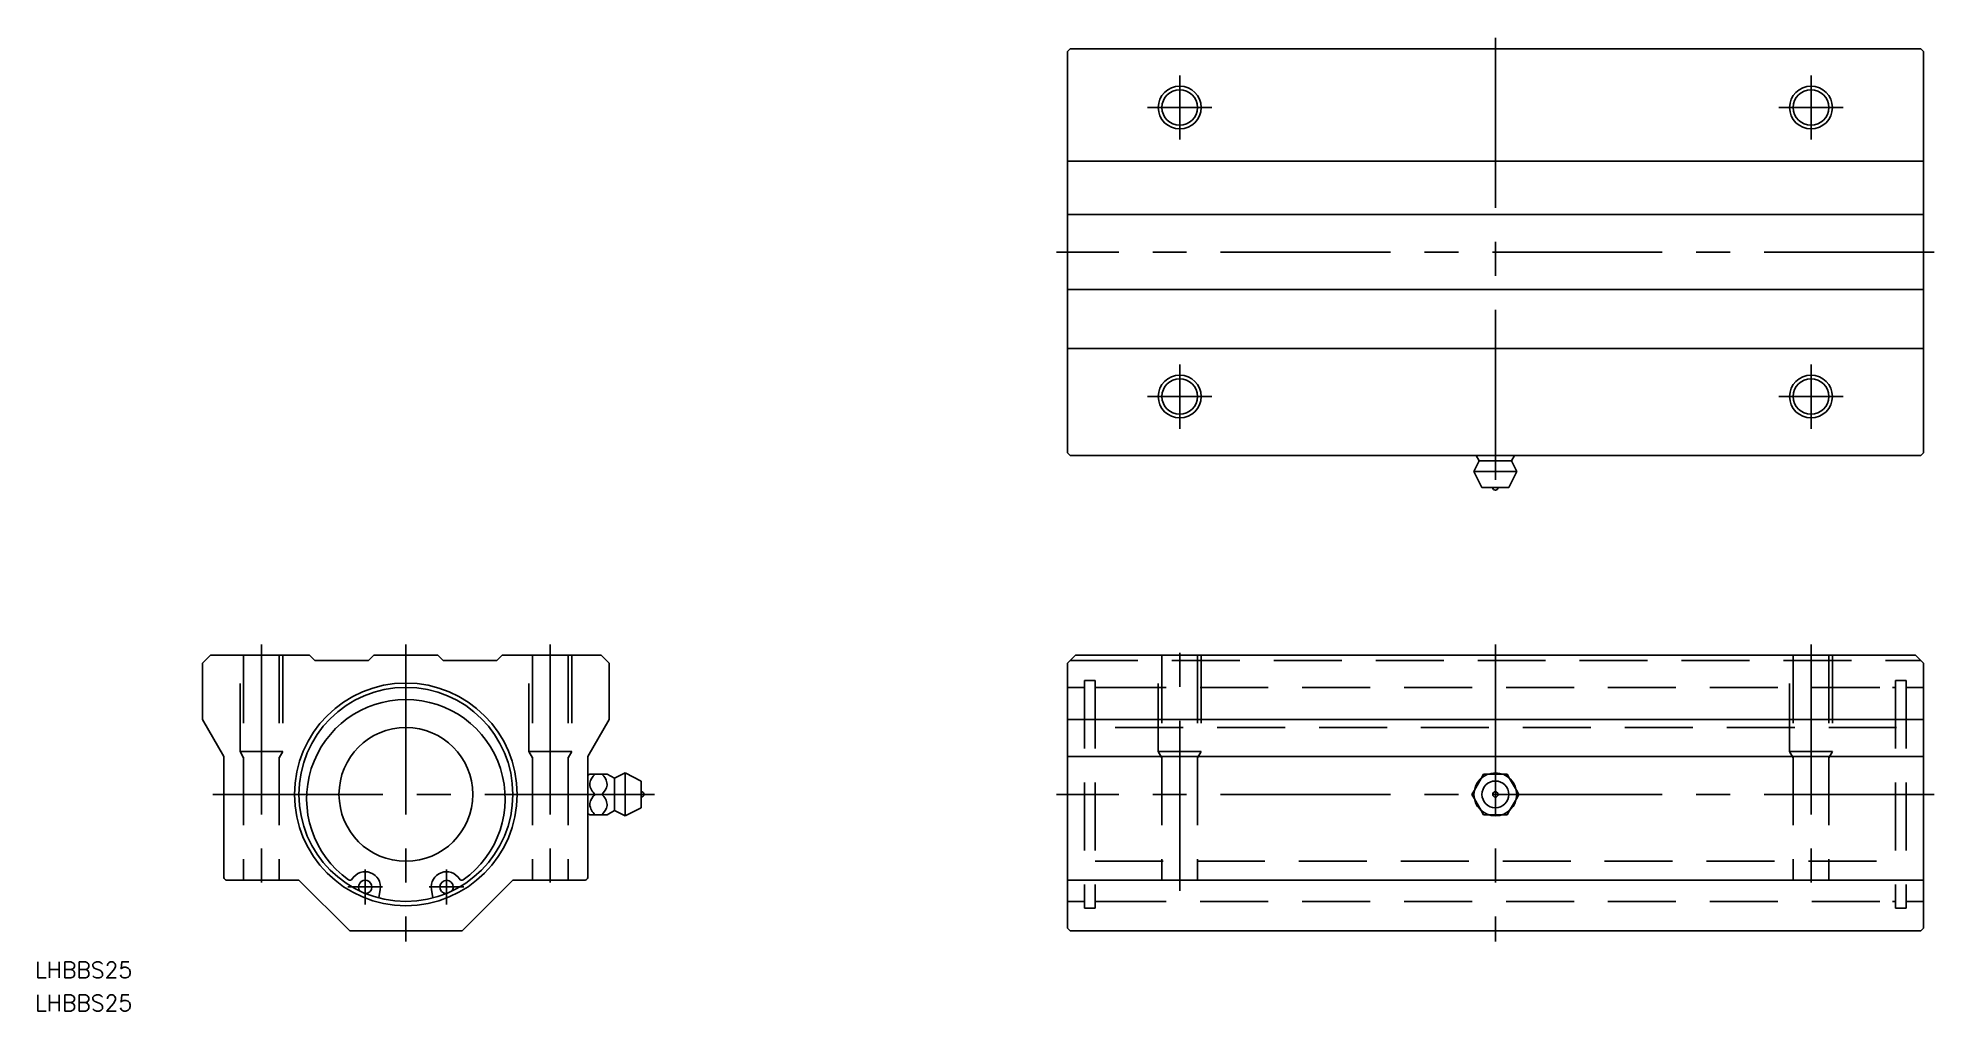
# Model space of a CAD drawing. Extents: x -69 to 286, y -40 to 141.
import ezdxf

# ---------------------------------------------------------------- set-up
doc = ezdxf.new("R2010")
doc.units = 0
doc.linetypes.add('CENTER', pattern=[50.8, 31.75, -6.35, 6.35, -6.35])
doc.linetypes.add('DASHED', pattern=[19.05, 12.7, -6.35])
doc.layers.get('0').update_dxf_attribs({"linetype": 'CONTINUOUS'})
doc.layers.add('CENTER', color=1, linetype='CENTER')
doc.styles.get("Standard").update_dxf_attribs({"font": 'txt.shx', "height": 3, "bigfont": 'bigfont.shx'})

msp = doc.modelspace()

# ---------------------------------------------------------------- linework, layer by layer
at = {"color": 7, "linetype": 'CONTINUOUS'}
for p, q in [((123.89, 139.08), (123.64, 138.83)), ((123.64, 63.83), (123.64, 138.83)), ((124.14, 139.33), (123.89, 139.08)), ((124.14, 139.33), (283.14, 139.33)), ((283.39, 139.08), (283.14, 139.33)), ((283.64, 138.83), (283.39, 139.08)), ((283.64, 138.83), (283.64, 63.83)), ((123.64, 118.33), (283.64, 118.33)), ((123.64, 108.33), (283.64, 108.33)), ((123.64, 94.33), (283.64, 94.33)), ((123.64, 83.33), (283.64, 83.33)), ((123.64, 63.83), (123.89, 63.58)), ((283.39, 63.58), (283.64, 63.83)), ((123.89, 63.58), (124.14, 63.33)), ((124.14, 63.33), (283.14, 63.33)), ((200.64, 62.34), (199.64, 60.34)), ((199.64, 60.34), (201.14, 57.34)), ((199.64, 60.34), (207.64, 60.34)), ((200.06, 63.33), (200.64, 62.34)), ((200.64, 62.34), (206.64, 62.34)), ((206.14, 57.34), (207.64, 60.34)), ((206.64, 62.34), (207.22, 63.33)), ((207.64, 60.34), (206.64, 62.34)), ((283.14, 63.33), (283.39, 63.58)), ((201.14, 57.34), (206.14, 57.34)), ((-36.5, 26), (-37.75, 24.75)), ((-18, 26), (-36.5, 26)), ((-17, 25), (-18, 26)), ((-7, 25), (-17, 25)), ((-6, 26), (-7, 25)), ((6, 26), (-6, 26)), ((7, 25), (6, 26)), ((17, 25), (7, 25)), ((18, 26), (17, 25)), ((36.5, 26), (18, 26)), ((37.75, 24.75), (36.5, 26)), ((125.14, 26), (123.89, 24.75)), ((125.14, 26), (282.14, 26)), ((283.39, 24.75), (282.14, 26)), ((-37.75, 24.75), (-38, 24.5)), ((-38, 24.5), (-38, 14)), ((38, 24.5), (37.75, 24.75)), ((38, 14), (38, 24.5)), ((123.64, 24.5), (123.89, 24.75)), ((123.64, 14.13), (123.64, 24.5)), ((283.39, 24.75), (283.64, 24.5)), ((283.64, 24.5), (283.64, 14.13)), ((-38, 14), (-34, 7.07)), ((34, 7.07), (38, 14)), ((123.64, 7.21), (123.64, 14.13)), ((123.64, 14), (283.64, 14)), ((283.64, 14.13), (283.64, 7.21)), ((123.64, -15.5), (123.64, 7.21)), ((283.64, 7.21), (283.64, -15.5)), ((-34, 7.07), (-34, -15.5)), ((34, -15.5), (34, 7.07)), ((34, 3.58), (34.37, 3.79)), ((35.39, 3.79), (34.37, 3.79)), ((36.61, 3.79), (35.39, 3.79)), ((37.63, 3.79), (36.61, 3.79)), ((37.63, 3.79), (39, 3)), ((39, 3), (41, 4)), ((41, 4), (41, -4)), ((41, 4), (44, 2.5)), ((123.64, 7.07), (283.64, 7.07)), ((200.99, 2.99), (201.45, 3.79)), ((201.45, 3.79), (202.37, 3.79)), ((204.91, 3.79), (205.83, 3.79)), ((205.83, 3.79), (206.29, 2.99)), ((34.37, 1.92), (34.39, 2.09)), ((36.61, 0), (35.39, 0)), ((37.63, 1.88), (37.61, 1.7)), ((39, 3), (39, -3)), ((44, 2.5), (44, -2.5)), ((199.26, 0), (199.72, 0.8)), ((207.56, 0.8), (208.02, 0)), ((208.02, 0), (207.56, -0.8)), ((34.37, -1.88), (34.39, -1.7)), ((37.63, -1.92), (37.61, -2.09)), ((39, -3), (37.62, -3.79)), ((41, -4), (39, -3)), ((44, -2.5), (41, -4)), ((199.72, -0.8), (199.26, 0)), ((201.45, -3.79), (200.99, -2.99)), ((206.29, -2.99), (205.83, -3.79)), ((34.38, -3.79), (34, -3.58)), ((34.38, -3.79), (35.39, -3.79)), ((36.61, -3.79), (35.39, -3.79)), ((36.61, -3.79), (37.62, -3.79)), ((202.38, -3.79), (201.45, -3.79)), ((205.83, -3.79), (204.91, -3.79)), ((-33.5, -16), (-20, -16)), ((-20, -16), (-10.5, -25.5)), ((10.5, -25.5), (20, -16)), ((20, -16), (33.5, -16)), ((123.64, -25), (123.64, -15.5)), ((123.64, -16), (283.64, -16)), ((283.64, -15.5), (283.64, -25)), ((-4.79, -17.76), (-5.05, -19.35)), ((5.05, -19.35), (4.79, -17.76)), ((-10.5, -25.5), (10.5, -25.5)), ((123.64, -25), (124.14, -25.5)), ((124.14, -25.5), (283.14, -25.5)), ((283.64, -25), (283.14, -25.5))]:
    msp.add_line(p, q, dxfattribs=at)
at = {"color": 3, "linetype": 'DASHED'}
for p, q in [((-31, 8), (-31, 26)), ((-30.32, 26), (-30.32, -16)), ((-23.68, 26), (-23.68, -16)), ((-23, 26), (-23, 8)), ((23, 8), (23, 26)), ((23.68, 26), (23.68, -16)), ((30.32, 26), (30.32, -16)), ((31, 26), (31, 8)), ((124.14, 25), (283.14, 25)), ((140.64, 8), (140.64, 26)), ((141.32, 26), (141.32, -16)), ((147.96, 26), (147.96, -16)), ((148.64, 26), (148.64, 8)), ((258.64, 8), (258.64, 26)), ((259.32, 26), (259.32, -16)), ((265.96, 26), (265.96, -16)), ((266.64, 26), (266.64, 8)), ((126.87, 20), (123.64, 20)), ((126.87, 21.25), (126.87, -21.25)), ((126.89, 21.25), (126.87, 21.25)), ((126.89, 21.25), (128.64, 21.25)), ((128.82, 21.25), (128.64, 21.25)), ((128.82, 21.25), (128.82, -21.25)), ((129.44, 20), (128.82, 20)), ((129.44, 20), (277.84, 20)), ((278.46, 20), (277.84, 20)), ((278.46, 21.25), (278.46, -21.25)), ((278.64, 21.25), (278.46, 21.25)), ((278.64, 21.25), (280.41, 21.25)), ((280.41, 21.25), (280.39, 21.25)), ((280.41, 21.25), (280.41, -21.25)), ((283.64, 20), (280.41, 20)), ((278.64, 12.5), (128.82, 12.5)), ((-23, 8), (-31, 8)), ((-31, 8), (-30.32, 6.83)), ((-23, 8), (-23.68, 6.83)), ((31, 8), (23, 8)), ((23, 8), (23.68, 6.83)), ((31, 8), (30.32, 6.83)), ((148.64, 8), (140.64, 8)), ((140.64, 8), (141.32, 6.83)), ((148.64, 8), (147.96, 6.83)), ((266.64, 8), (258.64, 8)), ((258.64, 8), (259.32, 6.83)), ((266.64, 8), (265.96, 6.83)), ((202.37, 3.79), (204.91, 3.79)), ((199.72, 0.8), (200.99, 2.99)), ((206.29, 2.99), (207.56, 0.8)), ((200.99, -2.99), (199.72, -0.8)), ((207.56, -0.8), (206.29, -2.99)), ((204.91, -3.79), (202.38, -3.79)), ((128.82, -12.5), (278.64, -12.5)), ((123.64, -20), (126.87, -20)), ((126.87, -21.25), (128.82, -21.25)), ((128.82, -20), (129.44, -20)), ((129.44, -20), (277.84, -20)), ((277.84, -20), (278.46, -20)), ((278.46, -21.25), (280.41, -21.25)), ((280.41, -20), (283.64, -20))]:
    msp.add_line(p, q, dxfattribs=at)
at = {"color": 3, "linetype": 'CONTINUOUS'}
for centre in [(144.64, 128.33), (262.64, 128.33), (144.64, 74.33), (262.64, 74.33)]:
    msp.add_circle(centre, 4, dxfattribs=at)
at = {"color": 7, "linetype": 'CONTINUOUS'}
for centre, radius in [((144.64, 128.33), 3.32), ((262.64, 128.33), 3.32), ((144.64, 74.33), 3.32), ((262.64, 74.33), 3.32), ((0, 0), 20.8), ((0, 0), 20), ((0, 0), 12.5), ((203.64, 0), 4), ((203.64, 0), 2.5)]:
    msp.add_circle(centre, radius, dxfattribs=at)
for centre, radius, start, end in [((203.64, 57.34), 0.5, 180, 0), ((0, -0.82), 18.55, 305.3788, 234.6212), ((37.31, 1.51), 2.98, 130.0908, 168.8076), ((34.92, 1.67), 2.71, 4.3594, 51.4958), ((37.18, 2.18), 2.82, 185.3442, 230.5314), ((37.31, -2.28), 2.98, 130.0821, 168.8375), ((34.68, 2.28), 2.99, 310.1275, 348.7708), ((34.82, -2.18), 2.82, 5.3442, 50.5314), ((44, 0), 0.5, 270, 90), ((203.64, 0), 0.5, 90, 0), ((203.64, 0), 0.5, 0, 90), ((37.19, -1.61), 2.83, 185.3805, 230.5395), ((34.69, -1.51), 2.98, 310.0738, 348.8053), ((-33.5, -15.5), 0.5, 180, 270), ((-10.45, -15.54), 0.5, 234.6212, 328.3675), ((-7.6, -17.3), 2.85, 350.7721, 148.3675), ((-7.6, -17.3), 1.25, 0, 217.4491), ((-7.6, -17.3), 1.25, 275.1189, 0), ((7.6, -17.3), 2.85, 31.6325, 189.2279), ((7.6, -17.3), 1.25, 0, 264.8811), ((7.6, -17.3), 1.25, 322.5509, 0), ((10.45, -15.54), 0.5, 211.6325, 305.3788), ((33.5, -15.5), 0.5, 270, 360)]:
    msp.add_arc(centre, radius, start, end, dxfattribs=at)
at = {"layer": 'CENTER', "color": 1, "linetype": 'CENTER'}
for p, q in [((203.64, 141.33), (203.64, 54.84)), ((144.64, 122.33), (144.64, 134.33)), ((262.64, 134.33), (262.64, 122.33)), ((138.64, 128.33), (150.64, 128.33)), ((256.64, 128.33), (268.64, 128.33)), ((285.64, 101.33), (121.64, 101.33)), ((144.64, 68.33), (144.64, 80.33)), ((262.64, 80.33), (262.64, 68.33)), ((150.64, 74.33), (138.64, 74.33)), ((256.64, 74.33), (268.64, 74.33)), ((-27, 28), (-27, -18)), ((0, 28), (0, -27.5)), ((27, 28), (27, -18)), ((144.64, -18), (144.64, 28)), ((203.64, 28), (203.64, -27.5)), ((262.64, 28), (262.64, -18)), ((46.5, 0), (-40, 0)), ((285.64, 0), (121.64, 0)), ((-7.6, -20.55), (-7.6, -14.05)), ((7.6, -20.55), (7.6, -14.05)), ((-4.35, -17.3), (-10.85, -17.3)), ((10.85, -17.3), (4.35, -17.3))]:
    msp.add_line(p, q, dxfattribs=at)

# ---------------------------------------------------------------- texts
at = {"color": 7, "linetype": 'CONTINUOUS'}
for p in [(-69.29, -34.3), (-69.29, -40.48)]:
    msp.add_text('LHBBS25', height=3, dxfattribs=at).set_placement(p)

doc.saveas('drawing.dxf')
